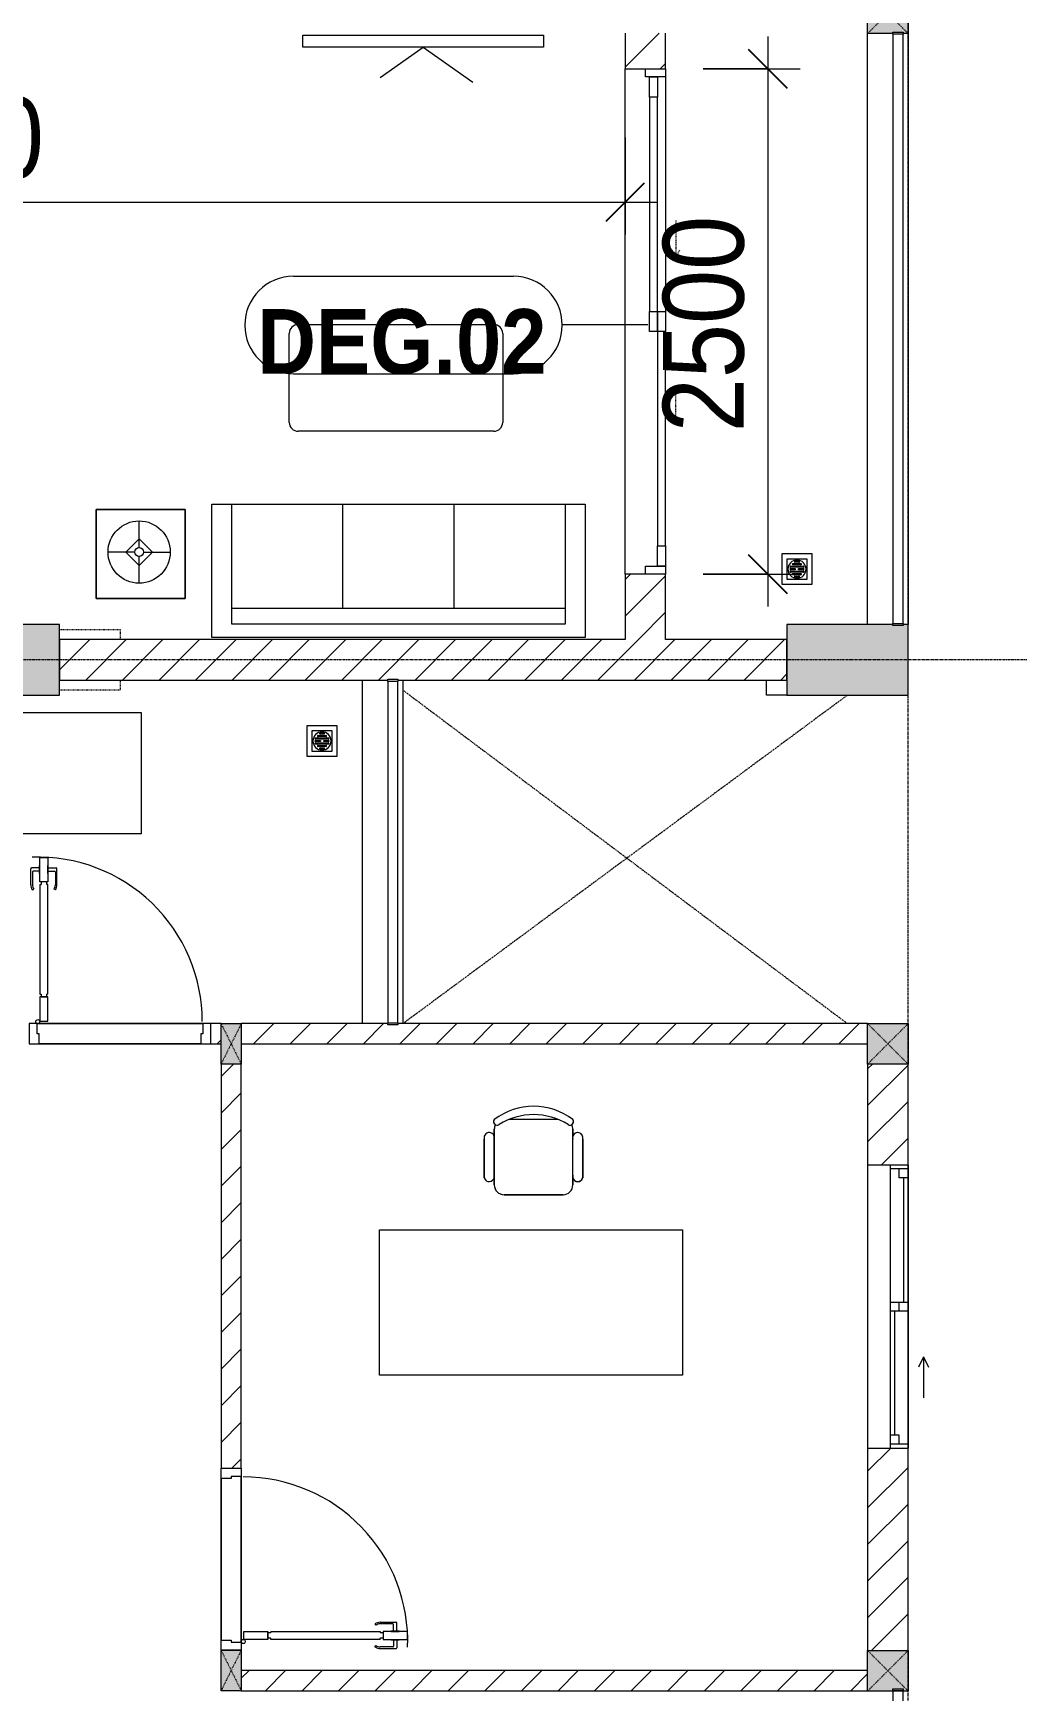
# Model space of a CAD drawing. Header units: millimetres. Extents: x 1591 to 239243, y -15958 to 82755.
# Drawn here: x 224921 to 229790, y 56636 to 64837 of the extents above; entities that cross this region are included whole.
import ezdxf

# ---------------------------------------------------------------- set-up
doc = ezdxf.new("R2010")
doc.units = ezdxf.units.MM
for name, pattern in [('Dash 1_8_', [6.35, 3.175, -3.175]), ('Dash_2_', [6, 3, -3]), ('Demolished', [7.14375, 4.7625, -2.38125]), ('Grid Line', [22.225, 12.7, -3.175, 3.175, -3.175])]:
    doc.linetypes.add(name, pattern=pattern)
for name, color, linetype, lineweight in [('0-1', 250, 'Continuous', 5), ('A-ANNO-DIMS', 211, 'Continuous', 9), ('A-ANNO-DIMS-160', 211, 'Continuous', 9), ('A-AREA', 32, 'Dash 1_8_', 9), ('A-DETL-DEMO', 6, 'Demolished', 9), ('A-DETL-GENF-1', 9, 'Continuous', 9), ('A-DOOR', 31, 'Continuous', 9), ('A-DOOR-1', 254, 'Continuous', 9), ('A-DOOR-2', 9, 'Continuous', 9), ('A-DOOR-FRAM', 31, 'Continuous', 9), ('A-DOOR-HDLN', 31, 'Dash_2_', 9), ('A-DOOR-IDEN', 31, 'Continuous', 9), ('A-FLOR-1', 7, 'Continuous', 9), ('A-FLOR-2', 9, 'Continuous', 9), ('A-FLOR-HRAL', 11, 'Continuous', 9), ('A-FLOR-HRAL-1', 254, 'Continuous', 9), ('A-FLOR-HRAL-2', 9, 'Continuous', 9), ('A-GLAZ', 151, 'Continuous', 9), ('A-WALL', 113, 'Continuous', 9), ('A-WALL-1', 253, 'Continuous', 18), ('A-WALL-2', 9, 'Continuous', 9), ('A-WALL-3', 113, 'Continuous', 18), ('A-WALL-PATT-1', 10, 'Continuous', 9), ('A-WALL-PATT-2', 111, 'Continuous', 9), ('G-IMPT-1', 254, 'Continuous', 9), ('I-FURN', 30, 'Continuous', 9), ('I-FURN-1', 254, 'Continuous', 9), ('M-EQPM-1', 254, 'Continuous', 9), ('S-COLS', 52, 'Continuous', 9), ('S-COLS-1', 52, 'Continuous', 5), ('S-COLS-2', 250, 'Continuous', 18), ('S-COLS-3', 7, 'Continuous', 9), ('S-COLS-4', 254, 'Continuous', 9), ('S-COLS-5', 253, 'Continuous', 18), ('S-COLS-6', 52, 'Continuous', 18), ('S-COLS-HDLN', 52, 'Dash_2_', 9), ('S-COLS-HDLN-1', 9, 'Dash_2_', 9), ('S-GRID-1', 1, 'Grid Line', 9)]:
    doc.layers.add(name, color=color, linetype=linetype, lineweight=lineweight)
doc.styles.add('Arial_B_4', font='arialbd_0.ttf', dxfattribs={"width": 0.9, "height": 320})
doc.styles.add('UTM Avo', font='UTM Avo.ttf', dxfattribs={"width": 0.9, "height": 400})
doc.dimstyles.new('1_Dim_chi_tiet_2_5', dxfattribs={"dimscale": 304.8, "dimtxt": 399.720379, "dimasz": 0.629921, "dimexe": 0.524934, "dimexo": 0.0625, "dimgap": 0.052493, "dimtad": 1, "dimdec": 0, "dimrnd": 5, "dimzin": 0, "dimdsep": 46, "dimtxsty": 'UTM Avo', "dimblk1": 'OBLIQUE', "dimblk2": 'OBLIQUE', "dimsah": 1, "dimcen": 0.09, "dimdle": 0.524934, "dimazin": 0, "dimtfac": 1, "dimtdec": 4, "dimtix": 1, "dimtmove": 0, "dimatfit": 3, "dimfxl": 1.049869, "dimfxlon": 1, "dimtvp": 1, "dimtolj": 1, "dimtzin": 0, "dimarcsym": 2})
pattern_1 = [(45, (0, 0), (-90.50967, 90.50967), [])]
pattern_2 = [(45, (101998.83, 0), (-90.50967, 90.50967), [])]

# ---------------------------------------------------------------- blocks, each defined once
blk = doc.blocks.new('NCV_TKTC_KET CAU_rvt-1-TKCS_MB TẦNG 5')
at = {"layer": 'S-COLS-1'}
for points in [[(122841.1, 61561.9), (123052.6, 61561.9), (123052.6, 61911.9), (122052.6, 61911.9), (122052.6, 61561.9), (122752.6, 61561.9)], [(127252.6, 61561.9), (127252.4, 61911.9), (127227.6, 61911.9), (127227.6, 61906.9), (127177.6, 61906.9), (127177.6, 61911.9), (126652.6, 61911.9), (126652.6, 61561.9), (127252.4, 61561.9)]]:
    blk.add_hatch(color=256, dxfattribs=at).paths.add_polyline_path(points)
at = {"layer": 'A-FLOR-1'}
for p, q in [((123052.6, 61635.3), (124552.6, 61635.3)), ((124752.6, 61635.3), (126652.6, 61635.3))]:
    blk.add_line(p, q, dxfattribs=at)
at = {"layer": 'S-COLS-2'}
for p, q in [((123052.6, 61911.9), (122052.6, 61911.9)), ((123052.6, 61561.9), (123052.6, 61911.9)), ((126652.6, 61911.9), (126652.6, 61561.9)), ((127177.6, 61911.9), (126652.6, 61911.9)), ((127252.6, 61911.9), (127227.6, 61911.9)), ((127252.6, 61561.9), (127252.6, 61911.9)), ((122052.6, 61561.9), (123052.6, 61561.9)), ((126652.6, 61561.9), (127252.6, 61561.9))]:
    blk.add_line(p, q, dxfattribs=at)
at = {"layer": 'S-COLS-3'}
for p, q in [((126552.6, 61561.9), (126552.6, 61635.3)), ((126652.6, 61561.9), (126552.6, 61561.9))]:
    blk.add_line(p, q, dxfattribs=at)
blk = doc.blocks.new('THU NUOC - THU NUOC-461820-TKCS_MB TẦNG 5')
at = {"layer": 'M-EQPM-1'}
for p, q in [((-66.3, 70.6), (-66.3, -79.4)), ((83.7, 70.6), (-66.3, 70.6)), ((58.7, 45.6), (-41.3, 45.6)), ((-41.3, 45.6), (-41.3, -54.4)), ((-23.3, 10.8), (40.9, 10.8)), ((40.9, 4.8), (-23.3, 4.8)), ((-11, 23.3), (28.5, 23.3)), ((28.5, 17.3), (-11, 17.3)), ((-1.1, 35.6), (18.5, 35.6)), ((18.5, 29.6), (-1.1, 29.6)), ((58.7, -54.4), (58.7, 45.6)), ((83.7, -79.4), (83.7, 70.6)), ((-66.3, -79.4), (83.7, -79.4)), ((-41.3, -54.4), (58.7, -54.4)), ((-23.3, -1.2), (0.7, -1.2)), ((0.7, -7.2), (-23.3, -7.2)), ((-23.3, -13.6), (40.9, -13.6)), ((40.9, -19.6), (-23.3, -19.6)), ((-11, -26.1), (28.5, -26.1)), ((28.5, -32.1), (-11, -32.1)), ((-1.1, -38.5), (18.5, -38.5)), ((18.5, -44.5), (-1.1, -44.5)), ((0.7, -1.2), (0.7, -7.2)), ((16.7, -1.2), (40.9, -1.2)), ((16.7, -7.2), (16.7, -1.2)), ((40.9, -7.2), (16.7, -7.2))]:
    blk.add_line(p, q, dxfattribs=at)
for centre, radius, start, end in [((8.7, -4.4), 45, 0, 180), ((8.7, -4.4), 45, 0, 180), ((-23.3, 7.8), 3, 90, 270), ((-11, 20.3), 3, 90, 270), ((-1.1, 32.6), 3, 90, 270), ((18.5, 32.6), 3, 270, 90), ((28.5, 20.3), 3, 270, 90), ((40.9, 7.8), 3, 270, 90), ((8.7, -4.4), 45, 180, 360), ((8.7, -4.4), 45, 180, 360), ((-23.3, -4.2), 3, 90, 270), ((-23.3, -16.6), 3, 90, 270), ((-11, -29.1), 3, 90, 270), ((-1.1, -41.5), 3, 90, 270), ((18.5, -41.5), 3, 270, 90), ((28.5, -29.1), 3, 270, 90), ((40.9, -4.2), 3, 270, 90), ((40.9, -16.6), 3, 270, 90)]:
    blk.add_arc(centre, radius, start, end, dxfattribs=at)
blk = doc.blocks.new('LOBBY_SOFA_1 - LOBBY_SOFA_1-901228-TKCS_MB TẦNG 5')
at = {"layer": 'I-FURN'}
for p, q in [((-2172.3, 1064.5), (-2172.3, 1504.5)), ((-2128.3, 1548.5), (-1160.3, 1548.5)), ((-1116.3, 1504.5), (-1116.3, 1064.5)), ((-1160.3, 1020.5), (-2128.3, 1020.5)), ((-2556, 660), (-708, 660)), ((-2556, 0), (-2556, 660)), ((-2457, 66), (-2457, 660)), ((-1907, 143), (-1907, 660)), ((-1357, 143), (-1357, 660)), ((-807, 660), (-807, 66)), ((-708, 660), (-708, 0)), ((-2688.2, 633.5), (-3128.2, 633.5)), ((-3128.2, 633.5), (-3128.2, 193.5)), ((-2915.4, 445), (-2915.4, 577)), ((-2688.2, 193.5), (-2688.2, 633.5)), ((-2937.4, 423), (-3069.4, 423)), ((-2981.4, 423), (-2915.4, 489)), ((-2915.4, 357), (-2981.4, 423)), ((-2915.4, 489), (-2849.4, 423)), ((-2849.4, 423), (-2915.4, 357)), ((-2893.4, 423), (-2761.4, 423)), ((-2915.4, 269), (-2915.4, 401)), ((-3128.2, 193.5), (-2688.2, 193.5)), ((-807, 143), (-2457, 143)), ((-708, 0), (-2556, 0)), ((-807, 66), (-2457, 66))]:
    blk.add_line(p, q, dxfattribs=at)
for radius in [154, 22]:
    blk.add_circle((-2915.4, 423), radius, dxfattribs=at)
for centre, start, end in [((-2128.3, 1504.5), 90, 180), ((-1160.3, 1504.5), 0, 90), ((-2128.3, 1064.5), 180, 270), ((-1160.3, 1064.5), 270, 0)]:
    blk.add_arc(centre, 44, start, end, dxfattribs=at)
at = {"layer": 'I-FURN-1'}
for p, q in [((-2172.3, 1064.5), (-2172.3, 1504.5)), ((-2128.3, 1548.5), (-1160.3, 1548.5)), ((-1116.3, 1504.5), (-1116.3, 1064.5)), ((-1160.3, 1020.5), (-2128.3, 1020.5)), ((-2556, 660), (-708, 660)), ((-2556, 0), (-2556, 660)), ((-708, 660), (-708, 0)), ((-3128.2, 633.5), (-2688.2, 633.5)), ((-3128.2, 193.5), (-3128.2, 633.5)), ((-2688.2, 633.5), (-2688.2, 193.5)), ((-2688.2, 193.5), (-3128.2, 193.5)), ((-708, 0), (-2556, 0))]:
    blk.add_line(p, q, dxfattribs=at)
for centre, start, end in [((-2128.3, 1504.5), 90, 180), ((-1160.3, 1504.5), 0, 90), ((-2128.3, 1064.5), 180, 270), ((-1160.3, 1064.5), 270, 0)]:
    blk.add_arc(centre, 44, start, end, dxfattribs=at)
blk = doc.blocks.new('KE TIVI-2 - KE TIVI-2-901222-TKCS_MB TẦNG 5')
at = {"layer": 'I-FURN-1'}
for p, q in [((0, 60), (-245.7, 232.1)), ((213, 209.1), (0, 60)), ((-595.6, 60), (595.6, 60)), ((-595.6, 0), (-595.6, 60)), ((595.6, 0), (-595.6, 0)), ((595.6, 60), (595.6, 0))]:
    blk.add_line(p, q, dxfattribs=at)
blk = doc.blocks.new('DOOR_CW_01 CANH MO-PANEL KINH - DIW_01-900x2200-CỬA GỖ VÂN LAMINATE-553375-TKCS_MB TẦNG 5')
at = {"layer": 'A-DETL-GENF-1'}
for p, q in [((-397, -182), (-397, -62)), ((-397, -62), (-357, -62)), ((-357, -62), (-357, -182)), ((-357, -182), (-397, -182)), ((-397, -196), (-391, -196)), ((-397, -738), (-397, -196)), ((-391, -196), (-391, -182)), ((-391, -182), (-363, -182)), ((-363, -182), (-363, -196)), ((-357, -196), (-363, -196)), ((-357, -196), (-357, -738)), ((-442, -737), (-442, -816.5)), ((-434, -799.5), (-434, -737)), ((-433.9, -711.2), (-427.3, -715.8)), ((-397, -738), (-391, -738)), ((-391, -752), (-391, -738)), ((-357, -738), (-363, -738)), ((-363, -738), (-363, -752)), ((-320.1, -711.2), (-326.7, -715.8)), ((-320, -799.5), (-320, -737)), ((-312, -737), (-312, -816.5)), ((-399, -803.5), (-430, -803.5)), ((-399, -792.2), (-399, -831.8)), ((-397, -792.2), (-399, -792.2)), ((-357, -752), (-397, -752)), ((-397, -752), (-397, -872)), ((-397, -792.2), (-397, -831.8)), ((-363, -752), (-391, -752)), ((-357, -872), (-357, -752)), ((-357, -792.2), (-357, -831.8)), ((-357, -792.2), (-355, -792.2)), ((-355, -792.2), (-355, -831.8)), ((-355, -803.5), (-324, -803.5)), ((-399, -820.5), (-438, -820.5)), ((-399, -831.8), (-397, -831.8)), ((-397, -872), (-357, -872)), ((-355, -831.8), (-357, -831.8)), ((-355, -820.5), (-316, -820.5))]:
    blk.add_line(p, q, dxfattribs=at)
blk.add_circle((-407, -60), 10, dxfattribs=at)
for centre, radius, start, end in [((-407, -60), 814, 268, 0), ((-397, -737), 45, 145, 180), ((-397, -737), 37, 145, 180), ((-357, -737), 37, 0, 35), ((-357, -737), 45, 360, 35), ((-438, -816.5), 4, 180, 270), ((-430, -799.5), 4, 180, 270), ((-324, -799.5), 4, 270, 0), ((-316, -816.5), 4, 270, 0)]:
    blk.add_arc(centre, radius, start, end, dxfattribs=at)
at = {"layer": 'A-DOOR-2'}
for p, q in [((-450, -50), (-450, 50)), ((-450, 50), (-400, 50)), ((-400, 50), (-400, 0)), ((400, 0), (400, 50)), ((400, 50), (450, 50)), ((450, 50), (450, -50)), ((-410, -50), (-450, -50)), ((-410, 0), (-410, -50)), ((-400, 0), (-410, 0)), ((-407, -50), (-382, -50)), ((410, 0), (400, 0)), ((410, -50), (410, 0)), ((450, -50), (410, -50))]:
    blk.add_line(p, q, dxfattribs=at)
blk = doc.blocks.new('BAN LV A - BAN LV A_dwg_ban hoc2-348006-TKCS_MB TẦNG 5')
at = {"layer": 'I-FURN'}
for p, q in [((145.8, 437.4), (-145.8, 437.4)), ((-243, 354.4), (-243, 162)), ((-194.4, 388.8), (-194.4, 113.4)), ((194.4, 113.4), (194.4, 388.8)), ((194.4, 351.4), (194.4, 150.8)), ((243.7, 162), (243.7, 354.4)), ((-120.5, 64.8), (120.5, 64.8))]:
    blk.add_line(p, q, dxfattribs=at)
at = {"layer": 'I-FURN', "flags": 128}
blk.add_lwpolyline([(-737.8, 610.5), (-737.8, 1330.5), (-154.9, 1330.5), (762.2, 1330.5), (762.2, 610.5)], close=True, dxfattribs=at)
at = {"layer": 'I-FURN'}
for centre, radius, start, end in [((-145.8, 388.8), 48.6, 90, 180), ((145.8, 388.8), 48.6, 360, 90), ((-218.7, 347.3), 25.3, 343.7398, 163.7398), ((219.4, 347.3), 25.3, 16.2602, 170.70537), ((-218.7, 154.9), 25.3, 163.7398, 16.2602), ((-180.2, 75.4), 17.8, 57.97259, 216.69006), ((-145.8, 113.4), 48.6, 180, 207.58444), ((0, 359.3), 318.2, 237.57575, 302.42425), ((180.2, 75.4), 17.8, 323.30994, 122.02741), ((145.8, 113.4), 48.6, 332.41556, 0), ((219.4, 154.9), 25.3, 189.29463, 16.2602), ((0, 324), 324, 233.1301, 306.8699)]:
    blk.add_arc(centre, radius, start, end, dxfattribs=at)
blk = doc.blocks.new('BAN LV A - BAN LV A_dwg-348005-TKCS_MB TẦNG 5')
at = {"extrusion": (0, 0, -1), "zscale": -1, "rotation": 180}
blk.add_blockref('BAN LV A - BAN LV A_dwg_ban hoc2-348006-TKCS_MB TẦNG 5', (-729, 1383.7), dxfattribs=at)
blk = doc.blocks.new('BAN LV A - BAN LV A-401069-TKCS_MB TẦNG 5')
at = {"layer": 'I-FURN-1'}
for p, q in [((-8.8, -53.2), (1491.2, -53.2)), ((-8.8, -773.2), (-8.8, -53.2)), ((1491.2, -53.2), (1491.2, -773.2)), ((1491.2, -773.2), (-8.8, -773.2)), ((583.2, -946.3), (874.8, -946.3)), ((486, -1221.7), (486, -1029.3)), ((534.6, -1029.3), (534.6, -994.9)), ((923.4, -994.9), (923.4, -1032.3)), ((972.7, -1029.3), (972.7, -1221.7)), ((534.6, -1270.3), (534.6, -1235.9)), ((923.4, -1232.9), (923.4, -1270.3))]:
    blk.add_line(p, q, dxfattribs=at)
for centre, radius, start, end in [((583.2, -994.9), 48.6, 90, 180), ((874.8, -994.9), 48.6, 0, 90), ((510.3, -1036.4), 25.3, 16.2602, 163.7398), ((948.4, -1036.4), 25.3, 16.2602, 170.70537), ((510.3, -1228.8), 25.3, 163.7398, 343.7398), ((948.4, -1228.8), 25.3, 189.29463, 16.2602), ((548.9, -1308.3), 17.8, 119.40397, 216.69006), ((583.2, -1270.3), 48.6, 180, 207.58444), ((874.8, -1270.3), 48.6, 332.41556, 0), ((909.2, -1308.3), 17.8, 323.30994, 60.59603), ((729, -1059.7), 324, 233.1301, 306.8699)]:
    blk.add_arc(centre, radius, start, end, dxfattribs=at)
at = {"extrusion": (0, 0, -1), "zscale": -1, "rotation": 180}
blk.add_blockref('BAN LV A - BAN LV A_dwg-348005-TKCS_MB TẦNG 5', (0, 0), dxfattribs=at)
blk = doc.blocks.new('MAY GIAT - MAY GIAT_dwg-348053-TKCS_MB TẦNG 5')
at = {"layer": 'G-IMPT-1', "flags": 128}
blk.add_lwpolyline([(5, 596.6), (5, 2.3), (605, 2.3), (605, 596.6)], close=True, dxfattribs=at)
blk = doc.blocks.new('MAY GIAT - MAY GIAT-401071-TKCS_MB TẦNG 5')
at = {"layer": 'I-FURN-1'}
for p, q in [((5, -2.3), (605, -2.3)), ((5, -596.6), (5, -2.3)), ((605, -2.3), (605, -596.6)), ((605, -596.6), (5, -596.6))]:
    blk.add_line(p, q, dxfattribs=at)
at = {"extrusion": (0, 0, -1), "zscale": -1, "rotation": 180}
blk.add_blockref('MAY GIAT - MAY GIAT_dwg-348053-TKCS_MB TẦNG 5', (0, 0), dxfattribs=at)
blk = doc.blocks.new('Railing - 50 x 10mm-901205-TKCS_MB TẦNG 5')
at = {"layer": 'A-FLOR-HRAL-2'}
for p, q in [((25, 5), (-25, 5)), ((-25, 5), (-25, -5)), ((25, -5), (25, 5)), ((-25, -5), (25, -5))]:
    blk.add_line(p, q, dxfattribs=at)
blk = doc.blocks.new('Railing - Railing-1003139-TKCS_MB TẦNG 5')
at = {"layer": 'A-FLOR-HRAL-2'}
for p, q in [((101769.1, 52369.6), (101769.1, 50680.8)), ((101819.1, 50680.8), (101819.1, 52369.6))]:
    blk.add_line(p, q, dxfattribs=at)
at = {"extrusion": (0, 0, -1), "zscale": -1}
for p in [(-101794.1, 52374.6), (-101794.1, 50675.8)]:
    blk.add_blockref('Railing - 50 x 10mm-901205-TKCS_MB TẦNG 5', p, dxfattribs=at)
blk = doc.blocks.new('G1_SOF - BO TRU - 100x200-746114-TKCS_MB TẦNG 5')
at = {"layer": 'S-COLS'}
blk.add_hatch(color=256, dxfattribs=at).paths.add_polyline_path([(50, -100), (50, 100), (-50, 100), (-50, -100)])
at = {"layer": 'S-COLS-5'}
for p, q in [((-50, 100), (50, 100)), ((-50, -100), (-50, 100)), ((50, 100), (50, -100)), ((50, -100), (-50, -100))]:
    blk.add_line(p, q, dxfattribs=at)
at = {"layer": 'S-COLS-HDLN-1'}
for p, q in [((50, -100), (-50, 100)), ((-50, -100), (50, 100))]:
    blk.add_line(p, q, dxfattribs=at)
blk = doc.blocks.new('DOOR_CW_01 CANH MO-PANEL KINH - DIG_01-900x2200-CỬA NHÔM KÍNH-901226-TKCS_MB TẦNG 5')
at = {"layer": 'A-DETL-GENF-1'}
for p, q in [((-399, 820.5), (-438, 820.5)), ((-399, 831.8), (-397, 831.8)), ((-399, 792.2), (-399, 831.8)), ((-397, 872), (-357, 872)), ((-397, 752), (-397, 872)), ((-397, 792.2), (-397, 831.8)), ((-357, 872), (-357, 752)), ((-357, 792.2), (-357, 831.8)), ((-355, 831.8), (-357, 831.8)), ((-355, 792.2), (-355, 831.8)), ((-355, 820.5), (-316, 820.5)), ((-442, 737), (-442, 816.5)), ((-434, 799.5), (-434, 737)), ((-399, 803.5), (-430, 803.5)), ((-397, 792.2), (-399, 792.2)), ((-357, 752), (-397, 752)), ((-363, 752), (-391, 752)), ((-391, 752), (-391, 738)), ((-363, 738), (-363, 752)), ((-357, 792.2), (-355, 792.2)), ((-355, 803.5), (-324, 803.5)), ((-320, 799.5), (-320, 737)), ((-312, 737), (-312, 816.5)), ((-433.9, 711.2), (-427.3, 715.8)), ((-397, 738), (-391, 738)), ((-397, 738), (-397, 196)), ((-357, 738), (-363, 738)), ((-357, 196), (-357, 738)), ((-320.1, 711.2), (-326.7, 715.8)), ((-397, 196), (-391, 196)), ((-357, 182), (-397, 182)), ((-397, 182), (-397, 62)), ((-391, 196), (-391, 182)), ((-391, 182), (-363, 182)), ((-357, 196), (-363, 196)), ((-363, 182), (-363, 196)), ((-357, 62), (-357, 182)), ((-397, 62), (-357, 62))]:
    blk.add_line(p, q, dxfattribs=at)
blk.add_circle((-407, 60), 10, dxfattribs=at)
for centre, radius, start, end in [((-438, 816.5), 4, 90, 180), ((-407, 60), 814, 360, 92), ((-316, 816.5), 4, 0, 90), ((-430, 799.5), 4, 90, 180), ((-324, 799.5), 4, 360, 90), ((-397, 737), 45, 180, 215), ((-397, 737), 37, 180, 215), ((-357, 737), 37, 325, 0), ((-357, 737), 45, 325, 0)]:
    blk.add_arc(centre, radius, start, end, dxfattribs=at)
at = {"layer": 'A-DOOR-2'}
for p, q in [((-410, 50), (-450, 50)), ((-450, 50), (-450, -50)), ((-410, 0), (-410, 50)), ((-400, 0), (-410, 0)), ((-407, 50), (-382, 50)), ((-400, -50), (-400, 0)), ((410, 0), (400, 0)), ((400, 0), (400, -50)), ((450, 50), (410, 50)), ((410, 50), (410, 0)), ((450, -50), (450, 50)), ((-450, -50), (-400, -50)), ((400, -50), (450, -50))]:
    blk.add_line(p, q, dxfattribs=at)
blk = doc.blocks.new('NCV_TKTC_TANG 5_rvt-1-TKCS_MB TẦNG 5')
at = {"layer": 'A-WALL-PATT-1'}
h = blk.add_hatch(dxfattribs=at)
h.set_pattern_fill('FP_1', color=256, style=0, pattern_type=2)
h.set_pattern_definition(pattern_1)
h.paths.add_polyline_path([(123820.4, 59836.9), (123852.6, 59836.9), (123852.6, 59936.9), (123802.6, 59936.9), (123802.6, 59836.9)])
h.paths.add_polyline_path([(122902.6, 59836.9), (122902.6, 59936.9), (122852.6, 59936.9), (122852.6, 59836.9), (122869.2, 59836.9)])
h = blk.add_hatch(dxfattribs=at)
h.set_pattern_fill('FP_1', color=256, style=0, pattern_type=2)
h.set_pattern_definition(pattern_1)
h.paths.add_polyline_path([(126885.8, 59836.9), (127052.6, 59836.9), (127052.6, 59936.9), (124727.6, 59936.9), (124727.6, 59931.5), (124677.6, 59931.5), (124677.6, 59936.9), (123952.6, 59936.9), (123952.6, 59836.9), (125432.4, 59836.9)])
h = blk.add_hatch(dxfattribs=at)
h.set_pattern_fill('FP_1', color=256, style=0, pattern_type=2)
h.set_pattern_definition(pattern_1)
h.paths.add_polyline_path([(123902.6, 57737.3), (123952.6, 57737.3), (123952.6, 59736.5), (123852.6, 59736.5), (123852.6, 57737.3)])
h = blk.add_hatch(dxfattribs=at)
h.set_pattern_fill('FP_1', color=256, style=0, pattern_type=2)
h.set_pattern_definition(pattern_1)
h.paths.add_polyline_path([(127052.6, 56636.9), (127052.6, 56736.9), (123952.6, 56736.9), (123952.6, 56636.9), (125852.6, 56636.9)])
at = {"layer": 'A-FLOR-2'}
for p, q in [((125852.6, 62160.3), (125852.6, 64660.3)), ((123762.6, 59936.9), (122942.6, 59936.9)), ((123752.6, 59836.9), (122952.6, 59836.9)), ((122952.6, 59836.9), (123752.6, 59836.9)), ((123852.6, 56887.3), (123852.6, 57687.3)), ((123852.6, 57687.3), (123852.6, 56887.3)), ((123952.6, 57697.3), (123952.6, 56877.3)), ((123952.6, 56877.3), (123952.6, 57697.3))]:
    blk.add_line(p, q, dxfattribs=at)
at = {"layer": 'A-WALL-1'}
for p, q in [((123852.6, 59936.9), (123802.6, 59936.9)), ((124677.6, 59936.9), (123952.6, 59936.9)), ((127052.6, 59936.9), (124727.6, 59936.9)), ((123802.6, 59836.9), (123852.6, 59836.9)), ((123952.6, 59836.9), (127052.6, 59836.9)), ((123852.6, 59736.5), (123852.6, 57737.3)), ((123952.6, 59736.5), (123852.6, 59736.5)), ((123952.6, 57737.3), (123952.6, 59736.5)), ((127052.6, 56736.9), (123952.6, 56736.9)), ((123952.6, 56636.9), (127052.6, 56636.9))]:
    blk.add_line(p, q, dxfattribs=at)
at = {"layer": 'A-WALL-2'}
for p, q in [((124552.6, 59936.9), (124552.6, 61636.9)), ((124752.6, 61636.9), (124752.6, 59936.9)), ((122942.6, 59936.9), (123762.6, 59936.9)), ((123752.6, 59836.9), (122952.6, 59836.9)), ((123852.6, 56887.3), (123852.6, 57687.3)), ((123952.6, 57697.3), (123952.6, 56877.3))]:
    blk.add_line(p, q, dxfattribs=at)
at = {"layer": 'A-DOOR-1'}
blk.add_blockref('DOOR_CW_01 CANH MO-PANEL KINH - DIG_01-900x2200-CỬA NHÔM KÍNH-901226-TKCS_MB TẦNG 5', (123352.6, 59886.9), dxfattribs=at)
at = {"layer": 'A-DOOR-1', "rotation": 90.00000000000072}
blk.add_blockref('DOOR_CW_01 CANH MO-PANEL KINH - DIW_01-900x2200-CỬA GỖ VÂN LAMINATE-553375-TKCS_MB TẦNG 5', (123902.6, 57287.3), dxfattribs=at)
at = {"layer": 'A-FLOR-HRAL-1'}
blk.add_blockref('Railing - Railing-1003139-TKCS_MB TẦNG 5', (22908.5, 9260.7), dxfattribs=at)
at = {"layer": 'I-FURN-1'}
for name, p, rotation in [('KE TIVI-2 - KE TIVI-2-901222-TKCS_MB TẦNG 5', (124852.9, 64826.9), 180), ('MAY GIAT - MAY GIAT-401071-TKCS_MB TẦNG 5', (122860.3, 60871.5), 90.00000000000087), ('BAN LV A - BAN LV A-401069-TKCS_MB TẦNG 5', (126128.2, 58144.2), 180)]:
    blk.add_blockref(name, p, dxfattribs=dict(at, rotation=rotation))
blk.add_blockref('LOBBY_SOFA_1 - LOBBY_SOFA_1-901228-TKCS_MB TẦNG 5', (126362.6, 61846.9), dxfattribs=at)
at = {"layer": 'M-EQPM-1', "rotation": 180}
for p in [(126711.3, 62180.9), (124361.2, 61330.9)]:
    blk.add_blockref('THU NUOC - THU NUOC-461820-TKCS_MB TẦNG 5', p, dxfattribs=at)
at = {"layer": 'S-COLS-4', "rotation": 180}
for p in [(123902.6, 59836.9), (123902.6, 56736.9)]:
    blk.add_blockref('G1_SOF - BO TRU - 100x200-746114-TKCS_MB TẦNG 5', p, dxfattribs=at)
blk = doc.blocks.new('G1_SOF - BO TRU - 200x200-3055084-TKCS_MB TẦNG 5')
at = {"layer": 'S-COLS'}
blk.add_hatch(color=256, dxfattribs=at).paths.add_polyline_path([(8.4, 100), (-100, 100), (-100, -100), (100, -100), (100, 100)])
at = {"layer": 'S-COLS-6'}
for p, q in [((-100, 100), (100, 100)), ((-100, -100), (-100, 100)), ((100, 100), (100, -100)), ((100, -100), (-100, -100))]:
    blk.add_line(p, q, dxfattribs=at)
at = {"layer": 'S-COLS-HDLN'}
for p, q in [((100, -100), (-100, 100)), ((-100, -100), (100, 100))]:
    blk.add_line(p, q, dxfattribs=at)
blk = doc.blocks.new('G1_SOF - BO TRU - 200x200-V35-TKCS_MB TẦNG 5')
at = {"layer": 'S-COLS'}
blk.add_hatch(color=256, dxfattribs=at).paths.add_polyline_path([(-100, 100), (-99.9, -100), (100, -100), (100, 100), (-25, 98.4), (-25, 94), (-75, 94), (-75, 100), (-99.9, 100)])
at = {"layer": 'S-COLS-6'}
for p, q in [((-100, 100), (-75, 100)), ((-100, -100), (-100, 100)), ((-25, 100), (100, 100)), ((100, 100), (100, -100)), ((100, -100), (-100, -100))]:
    blk.add_line(p, q, dxfattribs=at)
at = {"layer": 'S-COLS-HDLN'}
for p, q in [((100, -100), (-100, 100)), ((-100, -100), (100, 100))]:
    blk.add_line(p, q, dxfattribs=at)
blk = doc.blocks.new('1_FAMILY RVT - W01-WxH 1400x1400xmm-389822-TKCS_MB TẦNG 5')
at = {"layer": 'A-GLAZ'}
for p, q in [((248.4, 172.39), (299.2, 197.79)), ((248.4, 172.39), (299.2, 146.99)), ((248.4, 172.39), (451.6, 172.39)), ((-700, 96.19), (-700, -103.81)), ((700, 96.19), (-700, 96.19)), ((-700, 96.19), (-636.5, 96.19)), ((-680.95, 96.19), (-680.95, 7.29)), ((-636.5, 96.19), (-22.225, 96.19)), ((-636.5, 96.19), (-636.5, 51.74)), ((-22.225, 7.29), (-22.225, 96.19)), ((-22.225, 96.19), (22.225, 96.19)), ((22.225, 96.19), (680.95, 96.19)), ((22.225, 96.19), (22.225, 7.29)), ((680.95, 96.19), (700, 96.19)), ((680.95, 96.19), (680.95, 7.29)), ((700, -103.81), (700, 96.19)), ((-700, 7.29), (-680.95, 7.29)), ((-636.5, 51.74), (-680.95, 51.74)), ((-680.95, 7.29), (-22.225, 7.29)), ((-636.5, 73.965), (-22.225, 73.965)), ((22.225, 51.74), (-22.225, 51.74)), ((-22.225, 7.29), (22.225, 7.29)), ((22.225, 29.515), (636.5, 29.515)), ((22.225, 7.29), (636.5, 7.29)), ((636.5, 51.74), (636.5, 7.29)), ((680.95, 51.74), (636.5, 51.74)), ((636.5, 7.29), (700, 7.29)), ((-700, -103.81), (700, -103.81))]:
    blk.add_line(p, q, dxfattribs=at)
blk = doc.blocks.new('Railing - 50 x 10mm-1251311-TKCS_MB TẦNG 5')
at = {"layer": 'A-FLOR-HRAL'}
for p, q in [((25, 5), (-25, 5)), ((-25, 5), (-25, -5)), ((25, -5), (25, 5)), ((-25, -5), (25, -5))]:
    blk.add_line(p, q, dxfattribs=at)
blk = doc.blocks.new('Railing - Railing-3262871-TKCS_MB TẦNG 5')
at = {"layer": 'A-FLOR-HRAL'}
for p, q in [((127177.6, 64831.3), (127177.6, 61916.9)), ((127227.6, 61916.9), (127227.6, 64831.3))]:
    blk.add_line(p, q, dxfattribs=at)
at = {"extrusion": (0, 0, -1), "zscale": -1}
for p in [(-127202.6, 64836.3), (-127202.6, 61911.9)]:
    blk.add_blockref('Railing - 50 x 10mm-1251311-TKCS_MB TẦNG 5', p, dxfattribs=at)
blk = doc.blocks.new('Railing - Railing-3262888-TKCS_MB TẦNG 5')
at = {"layer": 'A-FLOR-HRAL'}
for p, q in [((127177.6, 56635.3), (127177.6, 53716.9)), ((127227.6, 53716.9), (127227.6, 56635.3))]:
    blk.add_line(p, q, dxfattribs=at)
at = {"extrusion": (0, 0, -1), "zscale": -1}
for p in [(-127202.6, 56641.5), (-127202.6, 53711.9)]:
    blk.add_blockref('Railing - 50 x 10mm-1251311-TKCS_MB TẦNG 5', p, dxfattribs=at)
blk = doc.blocks.new('DEG_02-DEG_03 - DEG_02-2500x2400mm-CỬA ĐI 02 CÁNH TRƯỢT-841416-TKCS_MB TẦNG 5')
at = {"layer": 'A-DOOR'}
for p, q in [((-1210, -100), (-1210, -60)), ((-1210, -60), (-1110, -60)), ((-1110, -60), (-1110, -100)), ((-50, -60), (-1110, -60)), ((-50, -60), (-50, -20)), ((-50, -20), (50, -20)), ((50, -60), (-50, -60)), ((-50, -100), (-50, -60)), ((-50, -60), (50, -60)), ((50, -20), (50, -60)), ((1110, -20), (50, -20)), ((50, -60), (1110, -60)), ((50, -60), (50, -100)), ((1110, -60), (1110, -20)), ((1110, -20), (1210, -20)), ((1210, -60), (1110, -60)), ((1210, -20), (1210, -60)), ((-1110, -100), (-1210, -100)), ((-1110, -100), (-50, -100)), ((50, -100), (-50, -100))]:
    blk.add_line(p, q, dxfattribs=at)
at = {"layer": 'A-DOOR-FRAM'}
for p, q in [((-1250, 0), (-1210, 0)), ((-1250, -100), (-1250, 0)), ((-1210, 0), (-1210, -100)), ((1210, -100), (1210, 0)), ((1210, 0), (1250, 0)), ((1250, 0), (1250, -100)), ((-1210, -100), (-1250, -100)), ((1250, -100), (1210, -100))]:
    blk.add_line(p, q, dxfattribs=at)
at = {"layer": 'A-DOOR-HDLN'}
for p, q in [((-500.4, -151.1), (-320.4, -151.1)), ((-320.4, -151.1), (-355, -131.1)), ((-320.4, -151.1), (-355, -171.1)), ((320.4, -151.1), (355, -131.1)), ((320.4, -151.1), (355, -171.1)), ((500.4, -151.1), (320.4, -151.1))]:
    blk.add_line(p, q, dxfattribs=at)
blk = doc.blocks.new('DIMBLOCK78-TKCS_MB TẦNG 5')
at = {"layer": 'A-ANNO-DIMS-160'}
for p, q in [((221051.3, 64320.6), (221051.3, 63840.6)), ((221051.3, 64000.6), (221051.3, 64320.6)), ((227851.4, 64320.6), (227851.4, 63840.6)), ((227851.4, 64000.6), (227851.4, 64320.6)), ((220891.3, 64000.6), (228011.4, 64000.6))]:
    blk.add_line(p, q, dxfattribs=at)
at = {"layer": 'A-ANNO-DIMS-160', "lineweight": 25}
for p, q in [((221051.3, 64000.6), (221147.3, 64096.6)), ((227851.4, 64000.6), (227947.4, 64096.6)), ((221051.3, 64000.6), (220955.3, 63904.6)), ((227851.4, 64000.6), (227755.4, 63904.6))]:
    blk.add_line(p, q, dxfattribs=at)
at = {"layer": 'A-ANNO-DIMS-160', "color": 0, "insert": (223903.6, 64520.3), "char_height": 400, "width": 1314.636, "attachment_point": 1, "line_spacing_factor": 1.110334, "style": 'UTM Avo'}
blk.add_mtext('6800', dxfattribs=at)
blk = doc.blocks.new('_Oblique')
at = {"color": 0, "linetype": 'ByBlock', "lineweight": -2}
blk.add_line((-0.5, -0.5), (0.5, 0.5), dxfattribs=at)
blk = doc.blocks.new('STN_Door Tag - STN_Door Tag-1788670-TKCS_MB TẦNG 5')
at = {"layer": 'A-DOOR-IDEN'}
for p, q in [((-3.37, 1.495), (3.431, 1.495)), ((-3.37, -1.524), (3.431, -1.524))]:
    blk.add_line(p, q, dxfattribs=at)
for centre, start, end in [((-3.37, -0.015), 90, 270), ((3.431, -0.015), 270, 90)]:
    blk.add_arc(centre, 1.509, start, end, dxfattribs=at)
blk = doc.blocks.new('DIMBLOCK202-TKCS_MB TẦNG 5')
at = {"layer": 'A-ANNO-DIMS-160'}
for p, q in [((228557.4, 64820.3), (228557.4, 62000.3)), ((228237.4, 64660.3), (228717.4, 64660.3)), ((228557.4, 64660.3), (228237.4, 64660.3)), ((228237.4, 62160.3), (228717.4, 62160.3)), ((228557.4, 62160.3), (228237.4, 62160.3))]:
    blk.add_line(p, q, dxfattribs=at)
at = {"layer": 'A-ANNO-DIMS-160', "lineweight": 25}
for p, q in [((228557.4, 64660.3), (228461.4, 64756.3)), ((228557.4, 64660.3), (228653.4, 64564.3)), ((228557.4, 62160.3), (228461.4, 62256.3)), ((228557.4, 62160.3), (228653.4, 62064.3))]:
    blk.add_line(p, q, dxfattribs=at)
at = {"layer": 'A-ANNO-DIMS-160', "color": 0, "insert": (228037.8, 62862.5), "char_height": 400, "width": 1314.636, "attachment_point": 1, "rotation": 90, "line_spacing_factor": 1.110334, "style": 'UTM Avo'}
blk.add_mtext('2500', dxfattribs=at)

msp = doc.modelspace()

# ---------------------------------------------------------------- hatches: boundary and pattern name
at = {"layer": 'A-WALL-PATT-2'}
h = msp.add_hatch(dxfattribs=at)
h.set_pattern_fill('FP_1', color=256, style=0, pattern_type=2)
h.set_pattern_definition(pattern_2)
h.paths.add_polyline_path([(228051.4, 61836.9), (228051.4, 62160.3), (227851.4, 62160.3), (227851.4, 61836.9)])
h.paths.add_polyline_path([(228051.4, 64660.3), (228051.4, 64836.9), (227851.4, 64835.3), (227851.4, 64660.3), (227951.4, 64660.3)])
h = msp.add_hatch(dxfattribs=at)
h.set_pattern_fill('FP_1', color=256, style=0, pattern_type=2)
h.set_pattern_definition(pattern_2)
h.paths.add_polyline_path([(225051.4, 61636.9), (226676.4, 61636.9), (226676.4, 61640.3), (226726.4, 61640.3), (226726.4, 61636.9), (228651.4, 61636.9), (228651.4, 61836.9), (225051.4, 61836.9), (225051.4, 61711.8)])
h = msp.add_hatch(dxfattribs=at)
h.set_pattern_fill('FP_1', color=256, style=0, pattern_type=2)
h.set_pattern_definition(pattern_2)
h.paths.add_polyline_path([(229251.3, 56835.3), (229251.4, 56835.3), (229251.3, 57837.4), (229051.4, 57837.4), (229051.4, 56835.3), (229084.4, 56835.3)])
h.paths.add_polyline_path([(229051.4, 59237.4), (229251.4, 59237.4), (229251.3, 59736.9), (229051.4, 59736.9), (229051.4, 59595.5)])

# ---------------------------------------------------------------- linework, layer by layer
at = {"layer": 'A-AREA'}
for p, q in [((225051.4, 61886.9), (225351.4, 61886.9)), ((225351.4, 61886.9), (225351.4, 61836.9)), ((225351.4, 61636.9), (225351.4, 61586.9)), ((225351.4, 61586.9), (225051.4, 61586.9))]:
    msp.add_line(p, q, dxfattribs=at)
at = {"layer": 'A-DETL-DEMO'}
for p, q in [((226751.3, 61586.9), (228951.3, 59936.9)), ((228951.4, 61561.9), (226751.4, 59936.9))]:
    msp.add_line(p, q, dxfattribs=at)
at = {"layer": 'A-DOOR-IDEN'}
msp.add_line((227963.9, 63394.3), (227539.9, 63394.3), dxfattribs=at)
at = {"layer": 'A-WALL'}
for p, q in [((229051.4, 61911.9), (229051.4, 64835.3)), ((229251.4, 64835.3), (229251.4, 61911.9)), ((227851.4, 62160.3), (227851.4, 64660.3)), ((228051.4, 64620.3), (228051.4, 63460.3))]:
    msp.add_line(p, q, dxfattribs=at)
at = {"layer": 'A-WALL-3'}
for p, q in [((227851.4, 64836.9), (227851.4, 64660.3)), ((228051.4, 64660.3), (228051.4, 64836.9)), ((227851.4, 64660.3), (227951.4, 64660.3)), ((227951.4, 62160.3), (227851.4, 62160.3)), ((227851.4, 62160.3), (227851.4, 61836.9)), ((228051.4, 61836.9), (228051.4, 62160.3)), ((227851.4, 61836.9), (225051.4, 61836.9)), ((225051.4, 61836.9), (225051.4, 61636.9)), ((228651.4, 61836.9), (228051.4, 61836.9)), ((228651.4, 61636.9), (228651.4, 61836.9)), ((225051.4, 61636.9), (226676.4, 61636.9)), ((226726.4, 61636.9), (228651.4, 61636.9)), ((229051.4, 59736.9), (229051.4, 59237.4)), ((229251.4, 59237.4), (229251.4, 59736.9)), ((229051.4, 57837.4), (229051.4, 56835.3)), ((229251.4, 56835.3), (229251.4, 57837.4))]:
    msp.add_line(p, q, dxfattribs=at)
at = {"layer": 'S-GRID-1'}
for p, q in [((229251.4, 19118.3), (229251.4, 76659.6)), ((229978.4, 61736.9), (136410.9, 61736.9))]:
    msp.add_line(p, q, dxfattribs=at)

# ---------------------------------------------------------------- block references
at = {"layer": '0-1'}
for name in ['NCV_TKTC_KET CAU_rvt-1-TKCS_MB TẦNG 5', 'NCV_TKTC_TANG 5_rvt-1-TKCS_MB TẦNG 5']:
    msp.add_blockref(name, (101998.8, 0), dxfattribs=at)
at = {"layer": 'A-DOOR', "rotation": 90.00000000000011}
msp.add_blockref('DEG_02-DEG_03 - DEG_02-2500x2400mm-CỬA ĐI 02 CÁNH TRƯỢT-841416-TKCS_MB TẦNG 5', (227951.4, 63410.3), dxfattribs=at)
at = {"layer": 'A-DOOR-IDEN', "xscale": 159.9999999999999, "yscale": 159.9999999999999, "zscale": 159.9999999999999}
msp.add_blockref('STN_Door Tag - STN_Door Tag-1788670-TKCS_MB TẦNG 5', (226749.5, 63395), dxfattribs=at)
at = {"layer": 'A-FLOR-HRAL'}
for name in ['Railing - Railing-3262871-TKCS_MB TẦNG 5', 'Railing - Railing-3262888-TKCS_MB TẦNG 5']:
    msp.add_blockref(name, (101998.8, 0), dxfattribs=at)
at = {"layer": 'A-GLAZ', "rotation": 270}
msp.add_blockref('1_FAMILY RVT - W01-WxH 1400x1400xmm-389822-TKCS_MB TẦNG 5', (229155.2, 58537.4), dxfattribs=at)
at = {"layer": 'S-COLS', "rotation": 180}
for name, p in [('G1_SOF - BO TRU - 200x200-V35-TKCS_MB TẦNG 5', (229151.4, 64935.3)), ('G1_SOF - BO TRU - 200x200-3055084-TKCS_MB TẦNG 5', (229151.4, 59836.9)), ('G1_SOF - BO TRU - 200x200-3055084-TKCS_MB TẦNG 5', (229151.4, 56735.3))]:
    msp.add_blockref(name, p, dxfattribs=at)

# ---------------------------------------------------------------- texts
at = {"layer": 'A-DOOR-IDEN', "insert": (226746.2, 63309.6), "char_height": 320, "width": 1467.36, "attachment_point": 5, "line_spacing_factor": 0.936439, "style": 'Arial_B_4'}
msp.add_mtext('\\pt7.2,14.4,21.6,28.8,36,43.2,50.4,57.6,64.8,72,79.2,86.4,93.6,100.8,108,115.2,122.4,129.6,136.8,144,151.2,158.4,165.6,172.8,180,187.2,194.4,201.6,208.8,216,223.2,230.4;DEG.02', dxfattribs=at)

# ---------------------------------------------------------------- dimensions: what is measured, and where the dimension line sits
at = {"layer": 'A-ANNO-DIMS'}
dim = msp.add_linear_dim(base=(228557.4, 62160.3), p1=(228237.4, 64660.3), p2=(228237.4, 62160.3), angle=90, dimstyle='1_Dim_chi_tiet_2_5', override={"dimpost": '<>', "dimfxl": 2500}, dxfattribs=at)
dim.commit()
dim.dimension.update_dxf_attribs({"geometry": 'DIMBLOCK202-TKCS_MB TẦNG 5', "text_midpoint": (228334.4, 63410.3)})
dim = msp.add_linear_dim(base=(227851.4, 64000.6), p1=(221051.3, 64320.6), p2=(227851.4, 64320.6), dimstyle='1_Dim_chi_tiet_2_5', override={"dimpost": '<>', "dimfxl": 6800.071331}, dxfattribs=at)
dim.commit()
dim.dimension.update_dxf_attribs({"geometry": 'DIMBLOCK78-TKCS_MB TẦNG 5', "text_midpoint": (224451.4, 64223.6)})

doc.saveas('drawing.dxf')
